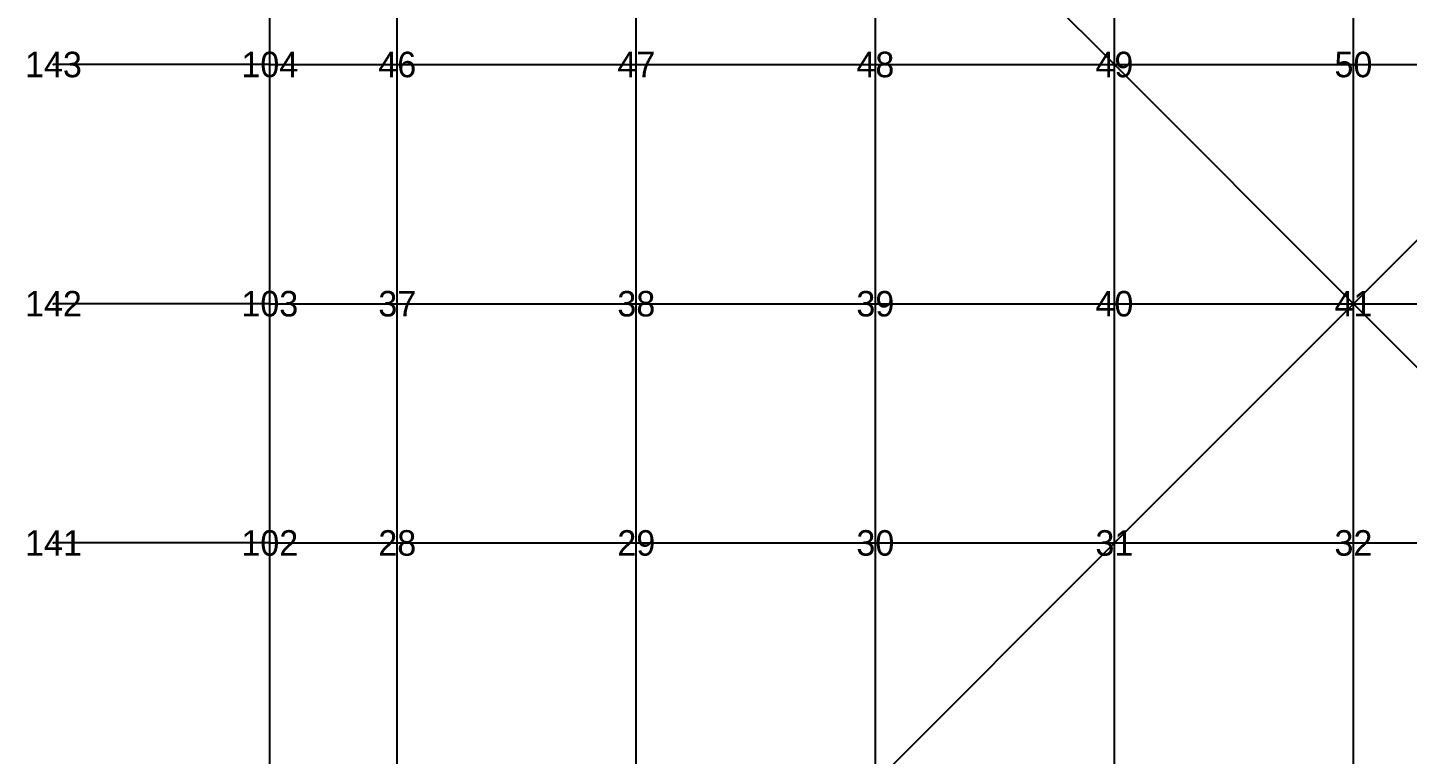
# Model space of a CAD drawing. Header units: metres. Extents: x -2.6 to 2.6, y -2.32 to 2.33.
# Drawn here: x -2.6 to 0.106, y -0.883 to 0.541 of the extents above; entities that cross this region are included whole.
import ezdxf
from ezdxf.enums import TextEntityAlignment as Align

# ---------------------------------------------------------------- set-up
doc = ezdxf.new("R2010")
doc.units = ezdxf.units.M

msp = doc.modelspace()

# ---------------------------------------------------------------- linework, layer by layer
at = {"layer": 'ASSE', "color": 253}
for p, q in [((-2.125, 0.46875, 2.023178), (-2.125, 0.9375, 1.850854)), ((-1.875, 0.46875, 2.023178), (-1.875, 0.9375, 1.850854)), ((-1.40625, 0.46875, 2.375539), (-1.40625, 0.9375, 2.231555)), ((-0.9375, 0.46875, 2.597487), (-0.9375, 0.9375, 2.466761)), ((-0.46875, 0.46875, 2.721847), (-0.9375, 0.9375, 2.466761)), ((-0.46875, 0.46875, 2.721847), (-0.46875, 0.9375, 2.597487)), ((0, 0.46875, 2.762041), (0, 0.9375, 2.639601)), ((-2.125, 0.46875, 2.023178), (-2.549264, 0.46875, 2.023178)), ((-2.125, 0.46875, 2.023178), (-1.875, 0.46875, 2.023178)), ((-2.125, 0, 2.077305), (-2.125, 0.46875, 2.023178)), ((-1.875, 0.46875, 2.023178), (-1.40625, 0.46875, 2.375539)), ((-1.875, 0, 2.077305), (-1.875, 0.46875, 2.023178)), ((-1.40625, 0.46875, 2.375539), (-0.9375, 0.46875, 2.597487)), ((-1.40625, 0, 2.421588), (-1.40625, 0.46875, 2.375539)), ((-0.9375, 0.46875, 2.597487), (-0.46875, 0.46875, 2.721847)), ((-0.9375, 0, 2.639601), (-0.9375, 0.46875, 2.597487)), ((-0.46875, 0.46875, 2.721847), (0, 0.46875, 2.762041)), ((-0.46875, 0, 2.762041), (-0.46875, 0.46875, 2.721847)), ((0, 0, 2.80165), (-0.46875, 0.46875, 2.721847)), ((0, 0.46875, 2.762041), (0.46875, 0.46875, 2.721847)), ((0, 0, 2.80165), (0, 0.46875, 2.762041)), ((0, 0, 2.80165), (0.46875, 0.46875, 2.721847)), ((-2.125, 0, 2.077305), (-2.549264, 0, 2.077305)), ((-2.125, 0, 2.077305), (-1.875, 0, 2.077305)), ((-2.125, -0.46875, 2.023178), (-2.125, 0, 2.077305)), ((-1.875, 0, 2.077305), (-1.40625, 0, 2.421588)), ((-1.875, -0.46875, 2.023178), (-1.875, 0, 2.077305)), ((-1.40625, 0, 2.421588), (-0.9375, 0, 2.639601)), ((-1.40625, -0.46875, 2.375539), (-1.40625, 0, 2.421588)), ((-0.9375, 0, 2.639601), (-0.46875, 0, 2.762041)), ((-0.9375, -0.46875, 2.597487), (-0.9375, 0, 2.639601)), ((-0.46875, 0, 2.762041), (0, 0, 2.80165)), ((-0.46875, -0.46875, 2.721847), (-0.46875, 0, 2.762041)), ((-0.46875, -0.46875, 2.721847), (0, 0, 2.80165)), ((0, 0, 2.80165), (0.46875, 0, 2.762041)), ((0, -0.46875, 2.762041), (0, 0, 2.80165)), ((0.46875, -0.46875, 2.721847), (0, 0, 2.80165)), ((-2.125, -0.46875, 2.023178), (-2.549264, -0.46875, 2.023178)), ((-2.125, -0.46875, 2.023178), (-1.875, -0.46875, 2.023178)), ((-2.125, -0.9375, 1.850854), (-2.125, -0.46875, 2.023178)), ((-1.875, -0.46875, 2.023178), (-1.40625, -0.46875, 2.375539)), ((-1.875, -0.9375, 1.850854), (-1.875, -0.46875, 2.023178)), ((-1.40625, -0.46875, 2.375539), (-0.9375, -0.46875, 2.597487)), ((-1.40625, -0.9375, 2.231555), (-1.40625, -0.46875, 2.375539)), ((-0.9375, -0.46875, 2.597487), (-0.46875, -0.46875, 2.721847)), ((-0.9375, -0.9375, 2.466761), (-0.9375, -0.46875, 2.597487)), ((-0.9375, -0.9375, 2.466761), (-0.46875, -0.46875, 2.721847)), ((-0.46875, -0.46875, 2.721847), (0, -0.46875, 2.762041)), ((-0.46875, -0.9375, 2.597487), (-0.46875, -0.46875, 2.721847)), ((0, -0.46875, 2.762041), (0.46875, -0.46875, 2.721847)), ((0, -0.9375, 2.639601), (0, -0.46875, 2.762041))]:
    msp.add_line(p, q, dxfattribs=at)
at = {"layer": 'ESTRADOSSO'}
for p, q in [((-2.125, 0.46875, 2.230894), (-2.125, 0.9375, 2.07791)), ((-1.875, 0.46875, 2.230894), (-1.875, 0.9375, 2.07791)), ((-1.40625, 0.46875, 2.552445), (-1.40625, 0.9375, 2.419875)), ((-0.9375, 0.46875, 2.759277), (-0.9375, 0.9375, 2.637125)), ((-0.46875, 0.46875, 2.876245), (-0.9375, 0.9375, 2.637125)), ((-0.46875, 0.46875, 2.876245), (-0.46875, 0.9375, 2.759277)), ((0, 0.46875, 2.914192), (0, 0.9375, 2.798809)), ((-2.125, 0.46875, 2.230894), (-2.549264, 0.46875, 2.230894)), ((-2.125, 0.46875, 2.230894), (-1.875, 0.46875, 2.230894)), ((-2.125, 0, 2.279609), (-2.125, 0.46875, 2.230894)), ((-1.875, 0.46875, 2.230894), (-1.40625, 0.46875, 2.552445)), ((-1.875, 0, 2.279609), (-1.875, 0.46875, 2.230894)), ((-1.40625, 0.46875, 2.552445), (-0.9375, 0.46875, 2.759277)), ((-1.40625, 0, 2.59513), (-1.40625, 0.46875, 2.552445)), ((-0.9375, 0.46875, 2.759277), (-0.46875, 0.46875, 2.876245)), ((-0.9375, 0, 2.798809), (-0.9375, 0.46875, 2.759277)), ((-0.46875, 0.46875, 2.876245), (0, 0.46875, 2.914192)), ((-0.46875, 0, 2.914192), (-0.46875, 0.46875, 2.876245)), ((0, 0, 2.95165), (-0.46875, 0.46875, 2.876245)), ((0, 0.46875, 2.914192), (0.46875, 0.46875, 2.876245)), ((0, 0, 2.95165), (0, 0.46875, 2.914192)), ((0, 0, 2.95165), (0.46875, 0.46875, 2.876245)), ((-2.125, 0, 2.279609), (-2.549264, 0, 2.279609)), ((-2.125, 0, 2.279609), (-1.875, 0, 2.279609)), ((-2.125, -0.46875, 2.230894), (-2.125, 0, 2.279609)), ((-1.875, 0, 2.279609), (-1.40625, 0, 2.59513)), ((-1.875, -0.46875, 2.230894), (-1.875, 0, 2.279609)), ((-1.40625, 0, 2.59513), (-0.9375, 0, 2.798809)), ((-1.40625, -0.46875, 2.552445), (-1.40625, 0, 2.59513)), ((-0.9375, 0, 2.798809), (-0.46875, 0, 2.914192)), ((-0.9375, -0.46875, 2.759277), (-0.9375, 0, 2.798809)), ((-0.46875, 0, 2.914192), (0, 0, 2.95165)), ((-0.46875, -0.46875, 2.876245), (-0.46875, 0, 2.914192)), ((-0.46875, -0.46875, 2.876245), (0, 0, 2.95165)), ((0, 0, 2.95165), (0.46875, 0, 2.914192)), ((0, -0.46875, 2.914192), (0, 0, 2.95165)), ((0.46875, -0.46875, 2.876245), (0, 0, 2.95165)), ((-2.125, -0.46875, 2.230894), (-2.549264, -0.46875, 2.230894)), ((-2.125, -0.46875, 2.230894), (-1.875, -0.46875, 2.230894)), ((-2.125, -0.9375, 2.07791), (-2.125, -0.46875, 2.230894)), ((-1.875, -0.46875, 2.230894), (-1.40625, -0.46875, 2.552445)), ((-1.875, -0.9375, 2.07791), (-1.875, -0.46875, 2.230894)), ((-1.40625, -0.46875, 2.552445), (-0.9375, -0.46875, 2.759277)), ((-1.40625, -0.9375, 2.419875), (-1.40625, -0.46875, 2.552445)), ((-0.9375, -0.46875, 2.759277), (-0.46875, -0.46875, 2.876245)), ((-0.9375, -0.9375, 2.637125), (-0.9375, -0.46875, 2.759277)), ((-0.9375, -0.9375, 2.637125), (-0.46875, -0.46875, 2.876245)), ((-0.46875, -0.46875, 2.876245), (0, -0.46875, 2.914192)), ((-0.46875, -0.9375, 2.759277), (-0.46875, -0.46875, 2.876245)), ((0, -0.46875, 2.914192), (0.46875, -0.46875, 2.876245)), ((0, -0.9375, 2.798809), (0, -0.46875, 2.914192))]:
    msp.add_line(p, q, dxfattribs=at)
at = {"layer": 'EXTERNAL_NODES'}
for p in [(-2.549264, 0.46875, 1.815461), (-2.549264, 0, 1.875), (-2.549264, -0.46875, 1.815461)]:
    msp.add_point(p, dxfattribs=at)
at = {"layer": 'fz', "color": 6}
for p, q in [((-2.549264, 0.46875, 2.230894), (-2.549264, 0.46875, 2.230894)), ((-2.125, 0.46875, 2.230894), (-2.125, 0.46875, 2.707294)), ((-1.875, 0.46875, 2.230894), (-1.875, 0.46875, 3.507094)), ((-1.40625, 0.46875, 2.552445), (-1.40625, 0.46875, 4.004445)), ((-0.9375, 0.46875, 2.759277), (-0.9375, 0.46875, 3.976077)), ((-0.46875, 0.46875, 2.876245), (-0.46875, 0.46875, 3.964645)), ((0, 0.46875, 2.914192), (0, 0.46875, 3.961492)), ((-2.549264, 0, 2.279609), (-2.549264, 0, 2.279609)), ((-2.125, 0, 2.279609), (-2.125, 0, 2.740109)), ((-1.875, 0, 2.279609), (-1.875, 0, 3.514109)), ((-1.40625, 0, 2.59513), (-1.40625, 0, 3.99883)), ((-0.9375, 0, 2.798809), (-0.9375, 0, 3.972409)), ((-0.46875, 0, 2.914192), (-0.46875, 0, 3.961492)), ((0, 0, 2.95165), (0, 0, 3.95845)), ((-2.549264, -0.46875, 2.230894), (-2.549264, -0.46875, 2.230894)), ((-2.125, -0.46875, 2.230894), (-2.125, -0.46875, 2.707294)), ((-1.875, -0.46875, 2.230894), (-1.875, -0.46875, 3.509194)), ((-1.40625, -0.46875, 2.552445), (-1.40625, -0.46875, 4.007145)), ((-0.9375, -0.46875, 2.759277), (-0.9375, -0.46875, 3.977277)), ((-0.46875, -0.46875, 2.876245), (-0.46875, -0.46875, 3.965245)), ((0, -0.46875, 2.914192), (0, -0.46875, 3.961492))]:
    msp.add_line(p, q, dxfattribs=at)
at = {"layer": 'INTERNAL_NODES'}
for p in [(-2.125, 0.46875, 1.815461), (-1.875, 0.46875, 1.815461), (-1.40625, 0.46875, 2.198632), (-0.9375, 0.46875, 2.435696), (-0.46875, 0.46875, 2.567449), (0, 0.46875, 2.60989), (-2.125, 0, 1.875), (-1.875, 0, 1.875), (-1.40625, 0, 2.248046), (-0.9375, 0, 2.480392), (-0.46875, 0, 2.60989), (0, 0, 2.65165), (-2.125, -0.46875, 1.815461), (-1.875, -0.46875, 1.815461), (-1.40625, -0.46875, 2.198632), (-0.9375, -0.46875, 2.435696), (-0.46875, -0.46875, 2.567449), (0, -0.46875, 2.60989)]:
    msp.add_point(p, dxfattribs=at)
at = {"layer": 'INTRADOSSO'}
for p, q in [((-2.125, 0.46875, 1.815461), (-2.125, 0.9375, 1.623798)), ((-1.875, 0.46875, 1.815461), (-1.875, 0.9375, 1.623798)), ((-1.40625, 0.46875, 2.198632), (-1.40625, 0.9375, 2.043234)), ((-0.9375, 0.46875, 2.435696), (-0.9375, 0.9375, 2.296397)), ((-0.46875, 0.46875, 2.567449), (-0.9375, 0.9375, 2.296397)), ((-0.46875, 0.46875, 2.567449), (-0.46875, 0.9375, 2.435696)), ((0, 0.46875, 2.60989), (0, 0.9375, 2.480392)), ((-2.125, 0.46875, 1.815461), (-2.549264, 0.46875, 1.815461)), ((-2.125, 0.46875, 1.815461), (-1.875, 0.46875, 1.815461)), ((-2.125, 0, 1.875), (-2.125, 0.46875, 1.815461)), ((-1.875, 0.46875, 1.815461), (-1.40625, 0.46875, 2.198632)), ((-1.875, 0, 1.875), (-1.875, 0.46875, 1.815461)), ((-1.40625, 0.46875, 2.198632), (-0.9375, 0.46875, 2.435696)), ((-1.40625, 0, 2.248046), (-1.40625, 0.46875, 2.198632)), ((-0.9375, 0.46875, 2.435696), (-0.46875, 0.46875, 2.567449)), ((-0.9375, 0, 2.480392), (-0.9375, 0.46875, 2.435696)), ((-0.46875, 0.46875, 2.567449), (0, 0.46875, 2.60989)), ((-0.46875, 0, 2.60989), (-0.46875, 0.46875, 2.567449)), ((0, 0, 2.65165), (-0.46875, 0.46875, 2.567449)), ((0, 0.46875, 2.60989), (0.46875, 0.46875, 2.567449)), ((0, 0, 2.65165), (0, 0.46875, 2.60989)), ((0, 0, 2.65165), (0.46875, 0.46875, 2.567449)), ((-2.125, 0, 1.875), (-2.549264, 0, 1.875)), ((-2.125, 0, 1.875), (-1.875, 0, 1.875)), ((-2.125, -0.46875, 1.815461), (-2.125, 0, 1.875)), ((-1.875, 0, 1.875), (-1.40625, 0, 2.248046)), ((-1.875, -0.46875, 1.815461), (-1.875, 0, 1.875)), ((-1.40625, 0, 2.248046), (-0.9375, 0, 2.480392)), ((-1.40625, -0.46875, 2.198632), (-1.40625, 0, 2.248046)), ((-0.9375, 0, 2.480392), (-0.46875, 0, 2.60989)), ((-0.9375, -0.46875, 2.435696), (-0.9375, 0, 2.480392)), ((-0.46875, 0, 2.60989), (0, 0, 2.65165)), ((-0.46875, -0.46875, 2.567449), (-0.46875, 0, 2.60989)), ((-0.46875, -0.46875, 2.567449), (0, 0, 2.65165)), ((0, 0, 2.65165), (0.46875, 0, 2.60989)), ((0, -0.46875, 2.60989), (0, 0, 2.65165)), ((0.46875, -0.46875, 2.567449), (0, 0, 2.65165)), ((-2.125, -0.46875, 1.815461), (-2.549264, -0.46875, 1.815461)), ((-2.125, -0.46875, 1.815461), (-1.875, -0.46875, 1.815461)), ((-2.125, -0.9375, 1.623798), (-2.125, -0.46875, 1.815461)), ((-1.875, -0.46875, 1.815461), (-1.40625, -0.46875, 2.198632)), ((-1.875, -0.9375, 1.623798), (-1.875, -0.46875, 1.815461)), ((-1.40625, -0.46875, 2.198632), (-0.9375, -0.46875, 2.435696)), ((-1.40625, -0.9375, 2.043234), (-1.40625, -0.46875, 2.198632)), ((-0.9375, -0.46875, 2.435696), (-0.46875, -0.46875, 2.567449)), ((-0.9375, -0.9375, 2.296397), (-0.9375, -0.46875, 2.435696)), ((-0.9375, -0.9375, 2.296397), (-0.46875, -0.46875, 2.567449)), ((-0.46875, -0.46875, 2.567449), (0, -0.46875, 2.60989)), ((-0.46875, -0.9375, 2.435696), (-0.46875, -0.46875, 2.567449)), ((0, -0.46875, 2.60989), (0.46875, -0.46875, 2.567449)), ((0, -0.9375, 2.480392), (0, -0.46875, 2.60989))]:
    msp.add_line(p, q, dxfattribs=at)
at = {"layer": 'MAXSPINTA', "color": 41, "ltscale": 13.949101}
msp.add_line((-2.125, 0.46875, 2.080252), (-2.125, 0.9375, 1.903555), dxfattribs=at)
at = {"layer": 'MAXSPINTA', "color": 81, "ltscale": 28.367588}
msp.add_line((-1.875, 0.46875, 2.151152), (-1.875, 0.9375, 1.987789), dxfattribs=at)
at = {"layer": 'MAXSPINTA', "color": 41, "ltscale": 12.985545}
msp.add_line((-1.40625, 0.46875, 2.437628), (-1.40625, 0.9375, 2.279734), dxfattribs=at)
at = {"layer": 'MAXSPINTA', "color": 41, "ltscale": 13.010568}
msp.add_line((-0.9375, 0.46875, 2.568794), (-0.9375, 0.9375, 2.407926), dxfattribs=at)
at = {"layer": 'MAXSPINTA', "color": 61, "ltscale": 19.286566}
msp.add_line((-0.46875, 0.46875, 2.608631), (-0.9375, 0.9375, 2.407926), dxfattribs=at)
at = {"layer": 'MAXSPINTA', "color": 41, "ltscale": 12.344383}
msp.add_line((-0.46875, 0.46875, 2.608631), (-0.46875, 0.9375, 2.571607), dxfattribs=at)
at = {"layer": 'MAXSPINTA', "color": 41, "ltscale": 12.366821}
for p, q in [((0, 0.46875, 2.673381), (0, 0.9375, 2.626742)), ((0, -0.9375, 2.626742), (0, -0.46875, 2.673381))]:
    msp.add_line(p, q, dxfattribs=at)
at = {"layer": 'MAXSPINTA', "color": 21, "ltscale": 6.153029}
for p, q in [((-2.125, 0.46875, 2.080252), (-2.549264, 0.46875, 2.080252)), ((-2.125, 0, 2.137253), (-2.549264, 0, 2.137253)), ((-2.125, -0.46875, 2.07942), (-2.549264, -0.46875, 2.07942))]:
    msp.add_line(p, q, dxfattribs=at)
at = {"layer": 'MAXSPINTA', "color": 21, "ltscale": 6.395682}
msp.add_line((-2.125, 0.46875, 2.080252), (-1.875, 0.46875, 2.151152), dxfattribs=at)
at = {"layer": 'MAXSPINTA', "color": 41, "ltscale": 13.148696}
msp.add_line((-2.125, 0, 2.137253), (-2.125, 0.46875, 2.080252), dxfattribs=at)
at = {"layer": 'MAXSPINTA', "color": 41, "ltscale": 7.211135}
msp.add_line((-1.875, 0.46875, 2.151152), (-1.40625, 0.46875, 2.437628), dxfattribs=at)
at = {"layer": 'MAXSPINTA', "color": 81, "ltscale": 26.962345}
msp.add_line((-1.875, 0, 2.204806), (-1.875, 0.46875, 2.151152), dxfattribs=at)
at = {"layer": 'MAXSPINTA', "color": 21, "ltscale": 6.389379}
msp.add_line((-1.40625, 0.46875, 2.437628), (-0.9375, 0.46875, 2.568794), dxfattribs=at)
at = {"layer": 'MAXSPINTA', "color": 41, "ltscale": 12.379323}
msp.add_line((-1.40625, 0, 2.488817), (-1.40625, 0.46875, 2.437628), dxfattribs=at)
at = {"layer": 'MAXSPINTA', "color": 21, "ltscale": 6.175209}
msp.add_line((-0.9375, 0.46875, 2.568794), (-0.46875, 0.46875, 2.608631), dxfattribs=at)
at = {"layer": 'MAXSPINTA', "color": 41, "ltscale": 12.381647}
msp.add_line((-0.9375, 0, 2.620829), (-0.9375, 0.46875, 2.568794), dxfattribs=at)
at = {"layer": 'MAXSPINTA', "color": 21, "ltscale": 6.211454}
for p, q in [((-0.46875, 0.46875, 2.608631), (0, 0.46875, 2.673381)), ((0, -0.46875, 2.673381), (0.46875, -0.46875, 2.608631))]:
    msp.add_line(p, q, dxfattribs=at)
at = {"layer": 'MAXSPINTA', "color": 41, "ltscale": 12.386321}
msp.add_line((-0.46875, 0, 2.662255), (-0.46875, 0.46875, 2.608631), dxfattribs=at)
at = {"layer": 'MAXSPINTA', "color": 61, "ltscale": 18.497913}
for p, q in [((0, 0, 2.65165), (-0.46875, 0.46875, 2.608631)), ((0.46875, -0.46875, 2.608631), (0, 0, 2.65165))]:
    msp.add_line(p, q, dxfattribs=at)
at = {"layer": 'MAXSPINTA', "color": 21, "ltscale": 6.210935}
for p, q in [((0, 0.46875, 2.673381), (0.46875, 0.46875, 2.60892)), ((-0.46875, -0.46875, 2.60892), (0, -0.46875, 2.673381))]:
    msp.add_line(p, q, dxfattribs=at)
at = {"layer": 'MAXSPINTA', "color": 41, "ltscale": 12.319274}
for p, q in [((0, 0, 2.65165), (0, 0.46875, 2.673381)), ((0, -0.46875, 2.673381), (0, 0, 2.65165))]:
    msp.add_line(p, q, dxfattribs=at)
at = {"layer": 'MAXSPINTA', "color": 61, "ltscale": 18.497393}
for p, q in [((0, 0, 2.65165), (0.46875, 0.46875, 2.60892)), ((-0.46875, -0.46875, 2.60892), (0, 0, 2.65165))]:
    msp.add_line(p, q, dxfattribs=at)
at = {"layer": 'MAXSPINTA', "color": 21, "ltscale": 6.373701}
msp.add_line((-2.125, 0, 2.137253), (-1.875, 0, 2.204806), dxfattribs=at)
at = {"layer": 'MAXSPINTA', "color": 41, "ltscale": 13.151513}
msp.add_line((-2.125, -0.46875, 2.07942), (-2.125, 0, 2.137253), dxfattribs=at)
at = {"layer": 'MAXSPINTA', "color": 41, "ltscale": 7.194312}
msp.add_line((-1.875, 0, 2.204806), (-1.40625, 0, 2.488817), dxfattribs=at)
at = {"layer": 'MAXSPINTA', "color": 81, "ltscale": 26.967855}
msp.add_line((-1.875, -0.46875, 2.15031), (-1.875, 0, 2.204806), dxfattribs=at)
at = {"layer": 'MAXSPINTA', "color": 21, "ltscale": 6.39238}
msp.add_line((-1.40625, 0, 2.488817), (-0.9375, 0, 2.620829), dxfattribs=at)
at = {"layer": 'MAXSPINTA', "color": 41, "ltscale": 12.378894}
msp.add_line((-1.40625, -0.46875, 2.437778), (-1.40625, 0, 2.488817), dxfattribs=at)
at = {"layer": 'MAXSPINTA', "color": 21, "ltscale": 6.177011}
msp.add_line((-0.9375, 0, 2.620829), (-0.46875, 0, 2.662255), dxfattribs=at)
at = {"layer": 'MAXSPINTA', "color": 41, "ltscale": 12.380636}
msp.add_line((-0.9375, -0.46875, 2.569144), (-0.9375, 0, 2.620829), dxfattribs=at)
at = {"layer": 'MAXSPINTA', "color": 21, "ltscale": 6.154603}
for p, q in [((-0.46875, 0, 2.662255), (0, 0, 2.65165)), ((0, 0, 2.65165), (0.46875, 0, 2.662255))]:
    msp.add_line(p, q, dxfattribs=at)
at = {"layer": 'MAXSPINTA', "color": 41, "ltscale": 12.38546}
msp.add_line((-0.46875, -0.46875, 2.60892), (-0.46875, 0, 2.662255), dxfattribs=at)
at = {"layer": 'MAXSPINTA', "color": 21, "ltscale": 6.39562}
msp.add_line((-2.125, -0.46875, 2.07942), (-1.875, -0.46875, 2.15031), dxfattribs=at)
at = {"layer": 'MAXSPINTA', "color": 41, "ltscale": 13.957212}
msp.add_line((-2.125, -0.9375, 1.901899), (-2.125, -0.46875, 2.07942), dxfattribs=at)
at = {"layer": 'MAXSPINTA', "color": 41, "ltscale": 7.217934}
msp.add_line((-1.875, -0.46875, 2.15031), (-1.40625, -0.46875, 2.437778), dxfattribs=at)
at = {"layer": 'MAXSPINTA', "color": 81, "ltscale": 28.390147}
msp.add_line((-1.875, -0.9375, 1.985752), (-1.875, -0.46875, 2.15031), dxfattribs=at)
at = {"layer": 'MAXSPINTA', "color": 21, "ltscale": 6.390086}
msp.add_line((-1.40625, -0.46875, 2.437778), (-0.9375, -0.46875, 2.569144), dxfattribs=at)
at = {"layer": 'MAXSPINTA', "color": 41, "ltscale": 12.983836}
msp.add_line((-1.40625, -0.9375, 2.280089), (-1.40625, -0.46875, 2.437778), dxfattribs=at)
at = {"layer": 'MAXSPINTA', "color": 21, "ltscale": 6.175142}
msp.add_line((-0.9375, -0.46875, 2.569144), (-0.46875, -0.46875, 2.60892), dxfattribs=at)
at = {"layer": 'MAXSPINTA', "color": 41, "ltscale": 13.007772}
msp.add_line((-0.9375, -0.9375, 2.408605), (-0.9375, -0.46875, 2.569144), dxfattribs=at)
at = {"layer": 'MAXSPINTA', "color": 61, "ltscale": 19.283427}
msp.add_line((-0.9375, -0.9375, 2.408605), (-0.46875, -0.46875, 2.60892), dxfattribs=at)
at = {"layer": 'MAXSPINTA', "color": 41, "ltscale": 12.343927}
msp.add_line((-0.46875, -0.9375, 2.572118), (-0.46875, -0.46875, 2.60892), dxfattribs=at)
at = {"layer": 'MEDIONETWORK', "color": 41, "ltscale": 10.867159}
msp.add_line((-2.125, 0.46875, 2.016174), (-2.125, 0.9375, 1.796686), dxfattribs=at)
at = {"layer": 'MEDIONETWORK', "color": 61, "ltscale": 22.249593}
msp.add_line((-1.875, 0.46875, 2.098139), (-1.875, 0.9375, 1.881557), dxfattribs=at)
at = {"layer": 'MEDIONETWORK', "color": 41, "ltscale": 10.19195}
msp.add_line((-1.40625, 0.46875, 2.458007), (-1.40625, 0.9375, 2.245006), dxfattribs=at)
at = {"layer": 'MEDIONETWORK', "color": 41, "ltscale": 10.223195}
msp.add_line((-0.9375, 0.46875, 2.617272), (-0.9375, 0.9375, 2.400473), dxfattribs=at)
at = {"layer": 'MEDIONETWORK', "color": 41, "ltscale": 14.945743}
msp.add_line((-0.46875, 0.46875, 2.659855), (-0.9375, 0.9375, 2.400473), dxfattribs=at)
at = {"layer": 'MEDIONETWORK', "color": 41, "ltscale": 9.35003}
msp.add_line((-0.46875, 0.46875, 2.659855), (-0.46875, 0.9375, 2.601675), dxfattribs=at)
at = {"layer": 'MEDIONETWORK', "color": 41, "ltscale": 9.392789}
for p, q in [((0, 0.46875, 2.739077), (0, 0.9375, 2.665387)), ((0, -0.9375, 2.665387), (0, -0.46875, 2.739077))]:
    msp.add_line(p, q, dxfattribs=at)
at = {"layer": 'MEDIONETWORK', "color": 21, "ltscale": 4.639416}
for p, q in [((-2.125, 0.46875, 2.016174), (-2.549264, 0.46875, 2.016174)), ((-2.125, 0, 2.08758), (-2.549264, 0, 2.08758)), ((-2.125, -0.46875, 2.014235), (-2.549264, -0.46875, 2.014235))]:
    msp.add_line(p, q, dxfattribs=at)
at = {"layer": 'MEDIONETWORK', "color": 21, "ltscale": 4.882401}
msp.add_line((-2.125, 0.46875, 2.016174), (-1.875, 0.46875, 2.098139), dxfattribs=at)
at = {"layer": 'MEDIONETWORK', "color": 41, "ltscale": 9.955224}
msp.add_line((-2.125, 0, 2.08758), (-2.125, 0.46875, 2.016174), dxfattribs=at)
at = {"layer": 'MEDIONETWORK', "color": 21, "ltscale": 5.848964}
msp.add_line((-1.875, 0.46875, 2.098139), (-1.40625, 0.46875, 2.458007), dxfattribs=at)
at = {"layer": 'MEDIONETWORK', "color": 61, "ltscale": 20.424995}
msp.add_line((-1.875, 0, 2.168634), (-1.875, 0.46875, 2.098139), dxfattribs=at)
at = {"layer": 'MEDIONETWORK', "color": 21, "ltscale": 4.899891}
msp.add_line((-1.40625, 0.46875, 2.458007), (-0.9375, 0.46875, 2.617272), dxfattribs=at)
at = {"layer": 'MEDIONETWORK', "color": 41, "ltscale": 9.378312}
msp.add_line((-1.40625, 0, 2.526803), (-1.40625, 0.46875, 2.458007), dxfattribs=at)
at = {"layer": 'MEDIONETWORK', "color": 21, "ltscale": 4.65852}
msp.add_line((-0.9375, 0.46875, 2.617272), (-0.46875, 0.46875, 2.659855), dxfattribs=at)
at = {"layer": 'MEDIONETWORK', "color": 41, "ltscale": 9.38242}
msp.add_line((-0.9375, 0, 2.68751), (-0.9375, 0.46875, 2.617272), dxfattribs=at)
at = {"layer": 'MEDIONETWORK', "color": 21, "ltscale": 4.705209}
msp.add_line((-0.46875, 0.46875, 2.659855), (0, 0.46875, 2.739077), dxfattribs=at)
at = {"layer": 'MEDIONETWORK', "color": 41, "ltscale": 9.390156}
msp.add_line((-0.46875, 0, 2.732683), (-0.46875, 0.46875, 2.659855), dxfattribs=at)
at = {"layer": 'MEDIONETWORK', "color": 41, "ltscale": 13.966944}
for p, q in [((0, 0, 2.715356), (-0.46875, 0.46875, 2.659855)), ((0.46875, -0.46875, 2.659855), (0, 0, 2.715356))]:
    msp.add_line(p, q, dxfattribs=at)
at = {"layer": 'MEDIONETWORK', "color": 21, "ltscale": 4.704307}
for p, q in [((0, 0.46875, 2.739077), (0.46875, 0.46875, 2.660403)), ((-0.46875, -0.46875, 2.660403), (0, -0.46875, 2.739077))]:
    msp.add_line(p, q, dxfattribs=at)
at = {"layer": 'MEDIONETWORK', "color": 41, "ltscale": 9.290705}
for p, q in [((0, 0, 2.715356), (0, 0.46875, 2.739077)), ((0, -0.46875, 2.739077), (0, 0, 2.715356))]:
    msp.add_line(p, q, dxfattribs=at)
at = {"layer": 'MEDIONETWORK', "color": 41, "ltscale": 13.965988}
for p, q in [((0, 0, 2.715356), (0.46875, 0.46875, 2.660403)), ((-0.46875, -0.46875, 2.660403), (0, 0, 2.715356))]:
    msp.add_line(p, q, dxfattribs=at)
at = {"layer": 'MEDIONETWORK', "color": 21, "ltscale": 4.877157}
msp.add_line((-2.125, 0, 2.08758), (-1.875, 0, 2.168634), dxfattribs=at)
at = {"layer": 'MEDIONETWORK', "color": 41, "ltscale": 9.961437}
msp.add_line((-2.125, -0.46875, 2.014235), (-2.125, 0, 2.08758), dxfattribs=at)
at = {"layer": 'MEDIONETWORK', "color": 21, "ltscale": 5.83874}
msp.add_line((-1.875, 0, 2.168634), (-1.40625, 0, 2.526803), dxfattribs=at)
at = {"layer": 'MEDIONETWORK', "color": 61, "ltscale": 20.437157}
msp.add_line((-1.875, -0.46875, 2.096265), (-1.875, 0, 2.168634), dxfattribs=at)
at = {"layer": 'MEDIONETWORK', "color": 21, "ltscale": 4.904502}
msp.add_line((-1.40625, 0, 2.526803), (-0.9375, 0, 2.68751), dxfattribs=at)
at = {"layer": 'MEDIONETWORK', "color": 41, "ltscale": 9.378457}
msp.add_line((-1.40625, -0.46875, 2.457957), (-1.40625, 0, 2.526803), dxfattribs=at)
at = {"layer": 'MEDIONETWORK', "color": 21, "ltscale": 4.66091}
msp.add_line((-0.9375, 0, 2.68751), (-0.46875, 0, 2.732683), dxfattribs=at)
at = {"layer": 'MEDIONETWORK', "color": 41, "ltscale": 9.380622}
msp.add_line((-0.9375, -0.46875, 2.617887), (-0.9375, 0, 2.68751), dxfattribs=at)
at = {"layer": 'MEDIONETWORK', "color": 21, "ltscale": 4.642585}
for p, q in [((-0.46875, 0, 2.732683), (0, 0, 2.715356)), ((0, 0, 2.715356), (0.46875, 0, 2.732683))]:
    msp.add_line(p, q, dxfattribs=at)
at = {"layer": 'MEDIONETWORK', "color": 41, "ltscale": 9.388495}
msp.add_line((-0.46875, -0.46875, 2.660403), (-0.46875, 0, 2.732683), dxfattribs=at)
at = {"layer": 'MEDIONETWORK', "color": 21, "ltscale": 4.882782}
msp.add_line((-2.125, -0.46875, 2.014235), (-1.875, -0.46875, 2.096265), dxfattribs=at)
at = {"layer": 'MEDIONETWORK', "color": 41, "ltscale": 10.88501}
msp.add_line((-2.125, -0.9375, 1.792749), (-2.125, -0.46875, 2.014235), dxfattribs=at)
at = {"layer": 'MEDIONETWORK', "color": 21, "ltscale": 5.859969}
msp.add_line((-1.875, -0.46875, 2.096265), (-1.40625, -0.46875, 2.457957), dxfattribs=at)
at = {"layer": 'MEDIONETWORK', "color": 61, "ltscale": 22.293648}
msp.add_line((-1.875, -0.9375, 1.877257), (-1.875, -0.46875, 2.096265), dxfattribs=at)
at = {"layer": 'MEDIONETWORK', "color": 21, "ltscale": 4.902016}
msp.add_line((-1.40625, -0.46875, 2.457957), (-0.9375, -0.46875, 2.617887), dxfattribs=at)
at = {"layer": 'MEDIONETWORK', "color": 41, "ltscale": 10.19135}
msp.add_line((-1.40625, -0.9375, 2.245029), (-1.40625, -0.46875, 2.457957), dxfattribs=at)
at = {"layer": 'MEDIONETWORK', "color": 21, "ltscale": 4.65846}
msp.add_line((-0.9375, -0.46875, 2.617887), (-0.46875, -0.46875, 2.660403), dxfattribs=at)
at = {"layer": 'MEDIONETWORK', "color": 41, "ltscale": 10.216723}
msp.add_line((-0.9375, -0.9375, 2.401868), (-0.9375, -0.46875, 2.617887), dxfattribs=at)
at = {"layer": 'MEDIONETWORK', "color": 41, "ltscale": 14.939271}
msp.add_line((-0.9375, -0.9375, 2.401868), (-0.46875, -0.46875, 2.660403), dxfattribs=at)
at = {"layer": 'MEDIONETWORK', "color": 41, "ltscale": 9.349128}
msp.add_line((-0.46875, -0.9375, 2.602594), (-0.46875, -0.46875, 2.660403), dxfattribs=at)
at = {"layer": 'MEDIONETWORK', "color": 21, "ltscale": 4.705208}
msp.add_line((0, -0.46875, 2.739077), (0.46875, -0.46875, 2.659855), dxfattribs=at)
at = {"layer": 'MINSPINTA', "color": 41, "ltscale": 9.072243}
msp.add_line((-2.125, 0.46875, 2.001688), (-2.125, 0.9375, 1.733146), dxfattribs=at)
at = {"layer": 'MINSPINTA', "color": 61, "ltscale": 18.486599}
msp.add_line((-1.875, 0.46875, 2.099518), (-1.875, 0.9375, 1.838775), dxfattribs=at)
at = {"layer": 'MINSPINTA', "color": 41, "ltscale": 8.558834}
msp.add_line((-1.40625, 0.46875, 2.508315), (-1.40625, 0.9375, 2.239091), dxfattribs=at)
at = {"layer": 'MINSPINTA', "color": 41, "ltscale": 8.652952}
msp.add_line((-0.9375, 0.46875, 2.670552), (-0.9375, 0.9375, 2.389574), dxfattribs=at)
at = {"layer": 'MINSPINTA', "color": 41, "ltscale": 12.299407}
msp.add_line((-0.46875, 0.46875, 2.700932), (-0.9375, 0.9375, 2.389574), dxfattribs=at)
at = {"layer": 'MINSPINTA', "color": 41, "ltscale": 7.568468}
msp.add_line((-0.46875, 0.46875, 2.700932), (-0.46875, 0.9375, 2.607265), dxfattribs=at)
at = {"layer": 'MINSPINTA', "color": 41, "ltscale": 7.62462}
for p, q in [((0, 0.46875, 2.789483), (0, 0.9375, 2.679136)), ((0, -0.9375, 2.679136), (0, -0.46875, 2.789483))]:
    msp.add_line(p, q, dxfattribs=at)
at = {"layer": 'MINSPINTA', "color": 21, "ltscale": 3.710874}
for p, q in [((-2.125, 0.46875, 2.001688), (-2.549264, 0.46875, 2.001688)), ((-2.125, 0, 2.089199), (-2.549264, 0, 2.089199)), ((-2.125, -0.46875, 2.000573), (-2.549264, -0.46875, 2.000573))]:
    msp.add_line(p, q, dxfattribs=at)
at = {"layer": 'MINSPINTA', "color": 21, "ltscale": 3.984883}
msp.add_line((-2.125, 0.46875, 2.001688), (-1.875, 0.46875, 2.099518), dxfattribs=at)
at = {"layer": 'MINSPINTA', "color": 41, "ltscale": 8.007961}
msp.add_line((-2.125, 0, 2.089199), (-2.125, 0.46875, 2.001688), dxfattribs=at)
at = {"layer": 'MINSPINTA', "color": 21, "ltscale": 4.923811}
msp.add_line((-1.875, 0.46875, 2.099518), (-1.40625, 0.46875, 2.508315), dxfattribs=at)
at = {"layer": 'MINSPINTA', "color": 61, "ltscale": 16.422258}
msp.add_line((-1.875, 0, 2.185064), (-1.875, 0.46875, 2.099518), dxfattribs=at)
at = {"layer": 'MINSPINTA', "color": 21, "ltscale": 3.926851}
msp.add_line((-1.40625, 0.46875, 2.508315), (-0.9375, 0.46875, 2.670552), dxfattribs=at)
at = {"layer": 'MINSPINTA', "color": 41, "ltscale": 7.548028}
msp.add_line((-1.40625, 0, 2.59513), (-1.40625, 0.46875, 2.508315), dxfattribs=at)
at = {"layer": 'MINSPINTA', "color": 21, "ltscale": 3.71866}
msp.add_line((-0.9375, 0.46875, 2.670552), (-0.46875, 0.46875, 2.700932), dxfattribs=at)
at = {"layer": 'MINSPINTA', "color": 41, "ltscale": 7.559506}
msp.add_line((-0.9375, 0, 2.761285), (-0.9375, 0.46875, 2.670552), dxfattribs=at)
at = {"layer": 'MINSPINTA', "color": 21, "ltscale": 3.776509}
for p, q in [((-0.46875, 0.46875, 2.700932), (0, 0.46875, 2.789483)), ((0, -0.46875, 2.789483), (0.46875, -0.46875, 2.700932))]:
    msp.add_line(p, q, dxfattribs=at)
at = {"layer": 'MINSPINTA', "color": 41, "ltscale": 7.571898}
msp.add_line((-0.46875, 0, 2.795697), (-0.46875, 0.46875, 2.700932), dxfattribs=at)
at = {"layer": 'MINSPINTA', "color": 41, "ltscale": 11.189105}
for p, q in [((0, 0, 2.767794), (-0.46875, 0.46875, 2.700932)), ((0.46875, -0.46875, 2.700932), (0, 0, 2.767794))]:
    msp.add_line(p, q, dxfattribs=at)
at = {"layer": 'MINSPINTA', "color": 21, "ltscale": 3.776213}
for p, q in [((0, 0.46875, 2.789483), (0.46875, 0.46875, 2.701133)), ((-0.46875, -0.46875, 2.701133), (0, -0.46875, 2.789483))]:
    msp.add_line(p, q, dxfattribs=at)
at = {"layer": 'MINSPINTA', "color": 41, "ltscale": 7.429689}
for p, q in [((0, 0, 2.767794), (0, 0.46875, 2.789483)), ((0, -0.46875, 2.789483), (0, 0, 2.767794))]:
    msp.add_line(p, q, dxfattribs=at)
at = {"layer": 'MINSPINTA', "color": 41, "ltscale": 11.188766}
for p, q in [((0, 0, 2.767794), (0.46875, 0.46875, 2.701133)), ((-0.46875, -0.46875, 2.701133), (0, 0, 2.767794))]:
    msp.add_line(p, q, dxfattribs=at)
at = {"layer": 'MINSPINTA', "color": 21, "ltscale": 3.974347}
msp.add_line((-2.125, 0, 2.089199), (-1.875, 0, 2.185064), dxfattribs=at)
at = {"layer": 'MINSPINTA', "color": 41, "ltscale": 8.011418}
msp.add_line((-2.125, -0.46875, 2.000573), (-2.125, 0, 2.089199), dxfattribs=at)
at = {"layer": 'MINSPINTA', "color": 21, "ltscale": 4.93042}
msp.add_line((-1.875, 0, 2.185064), (-1.40625, 0, 2.59513), dxfattribs=at)
at = {"layer": 'MINSPINTA', "color": 61, "ltscale": 16.429782}
msp.add_line((-1.875, -0.46875, 2.09831), (-1.875, 0, 2.185064), dxfattribs=at)
at = {"layer": 'MINSPINTA', "color": 21, "ltscale": 3.937104}
msp.add_line((-1.40625, 0, 2.59513), (-0.9375, 0, 2.761285), dxfattribs=at)
at = {"layer": 'MINSPINTA', "color": 41, "ltscale": 7.547835}
msp.add_line((-1.40625, -0.46875, 2.508382), (-1.40625, 0, 2.59513), dxfattribs=at)
at = {"layer": 'MINSPINTA', "color": 21, "ltscale": 3.720861}
msp.add_line((-0.9375, 0, 2.761285), (-0.46875, 0, 2.795697), dxfattribs=at)
at = {"layer": 'MINSPINTA', "color": 41, "ltscale": 7.558725}
msp.add_line((-0.9375, -0.46875, 2.670811), (-0.9375, 0, 2.761285), dxfattribs=at)
at = {"layer": 'MINSPINTA', "color": 21, "ltscale": 3.717443}
for p, q in [((-0.46875, 0, 2.795697), (0, 0, 2.767794)), ((0, 0, 2.767794), (0.46875, 0, 2.795697))]:
    msp.add_line(p, q, dxfattribs=at)
at = {"layer": 'MINSPINTA', "color": 41, "ltscale": 7.571267}
msp.add_line((-0.46875, -0.46875, 2.701133), (-0.46875, 0, 2.795697), dxfattribs=at)
at = {"layer": 'MINSPINTA', "color": 21, "ltscale": 3.984382}
msp.add_line((-2.125, -0.46875, 2.000573), (-1.875, -0.46875, 2.09831), dxfattribs=at)
at = {"layer": 'MINSPINTA', "color": 41, "ltscale": 9.080881}
msp.add_line((-2.125, -0.9375, 1.730997), (-2.125, -0.46875, 2.000573), dxfattribs=at)
at = {"layer": 'MINSPINTA', "color": 21, "ltscale": 4.93045}
msp.add_line((-1.875, -0.46875, 2.09831), (-1.40625, -0.46875, 2.508382), dxfattribs=at)
at = {"layer": 'MINSPINTA', "color": 61, "ltscale": 18.515883}
msp.add_line((-1.875, -0.9375, 1.835824), (-1.875, -0.46875, 2.09831), dxfattribs=at)
at = {"layer": 'MINSPINTA', "color": 21, "ltscale": 3.92735}
msp.add_line((-1.40625, -0.46875, 2.508382), (-0.9375, -0.46875, 2.670811), dxfattribs=at)
at = {"layer": 'MINSPINTA', "color": 41, "ltscale": 8.558522}
msp.add_line((-1.40625, -0.9375, 2.239198), (-1.40625, -0.46875, 2.508382), dxfattribs=at)
at = {"layer": 'MINSPINTA', "color": 21, "ltscale": 3.71863}
msp.add_line((-0.9375, -0.46875, 2.670811), (-0.46875, -0.46875, 2.701133), dxfattribs=at)
at = {"layer": 'MINSPINTA', "color": 41, "ltscale": 8.651873}
msp.add_line((-0.9375, -0.9375, 2.389967), (-0.9375, -0.46875, 2.670811), dxfattribs=at)
at = {"layer": 'MINSPINTA', "color": 41, "ltscale": 12.298045}
msp.add_line((-0.9375, -0.9375, 2.389967), (-0.46875, -0.46875, 2.701133), dxfattribs=at)
at = {"layer": 'MINSPINTA', "color": 41, "ltscale": 7.567977}
msp.add_line((-0.46875, -0.9375, 2.607625), (-0.46875, -0.46875, 2.701133), dxfattribs=at)

# ---------------------------------------------------------------- texts
at = {"layer": 'ID-NODES'}
for s, p in [('143', (-2.549264, 0.46875, 1.815461)), ('104', (-2.125, 0.46875, 1.815461)), ('46', (-1.875, 0.46875, 1.815461)), ('47', (-1.40625, 0.46875, 2.198632)), ('48', (-0.9375, 0.46875, 2.435696)), ('49', (-0.46875, 0.46875, 2.567449)), ('50', (0, 0.46875, 2.60989)), ('142', (-2.549264, 0, 1.875)), ('103', (-2.125, 0, 1.875)), ('37', (-1.875, 0, 1.875)), ('38', (-1.40625, 0, 2.248046)), ('39', (-0.9375, 0, 2.480392)), ('40', (-0.46875, 0, 2.60989)), ('41', (0, 0, 2.65165)), ('141', (-2.549264, -0.46875, 1.815461)), ('102', (-2.125, -0.46875, 1.815461)), ('28', (-1.875, -0.46875, 1.815461)), ('29', (-1.40625, -0.46875, 2.198632)), ('30', (-0.9375, -0.46875, 2.435696)), ('31', (-0.46875, -0.46875, 2.567449)), ('32', (0, -0.46875, 2.60989))]:
    msp.add_text(s, height=0.05, dxfattribs=at).set_placement(p, align=Align.MIDDLE_CENTER)

doc.saveas('drawing.dxf')
